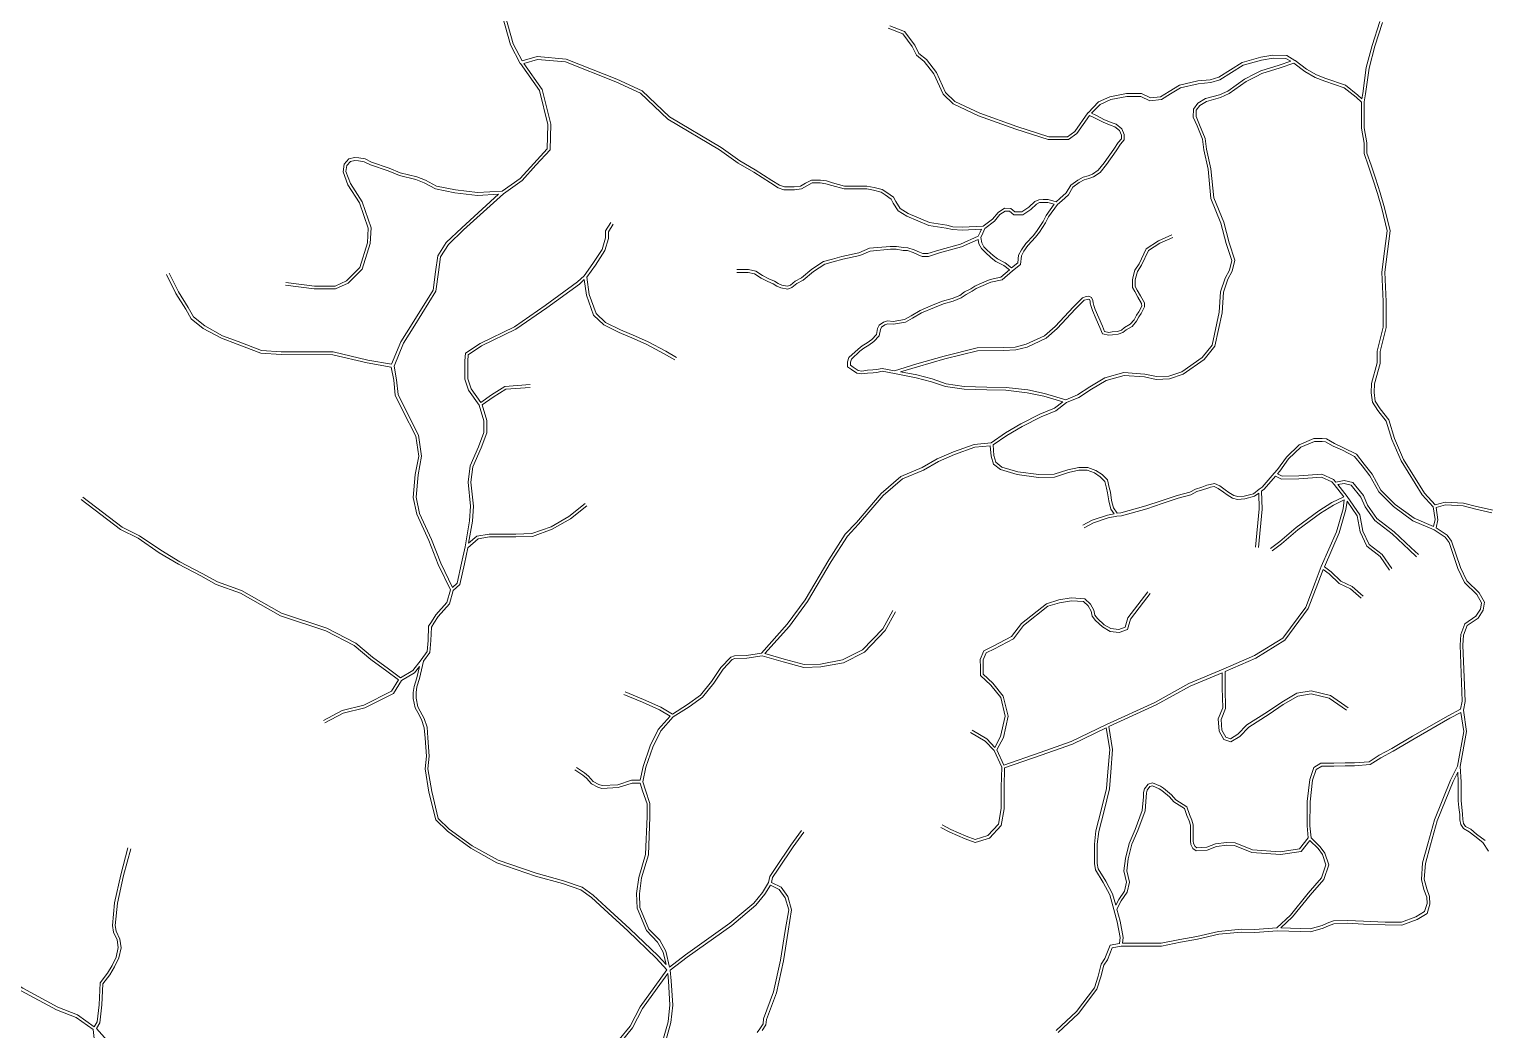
# Model space of a CAD drawing. Header units: millimetres. Extents: x 617885 to 663705, y 7172943 to 7234736.
# Drawn here: x 634014 to 637060, y 7224257 to 7226351 of the extents above; entities that cross this region are included whole.
import ezdxf

# ---------------------------------------------------------------- set-up
doc = ezdxf.new("R2010")
doc.units = ezdxf.units.MM
doc.layers.add('VIAS', color=7, linetype='Continuous', lineweight=5)

msp = doc.modelspace()

# ---------------------------------------------------------------- linework, layer by layer
at = {"layer": 'VIAS', "color": 253}
for points in [[(634998, 7226402.2), (635021.7, 7226317.4), (635042.1, 7226278.8), (635042.3, 7226278.5), (635082.2, 7226221.9), (635099.9, 7226151.3), (635098.5, 7226100.5), (635070.4, 7226069.7), (635041.6, 7226038.3), (635004.1, 7226011.5), (634952.8, 7226008.8), (634906.4, 7226014.2), (634867, 7226022.4), (634843.8, 7226034.6), (634825.5, 7226041.7), (634791.1, 7226049.9), (634767.8, 7226059.5), (634731, 7226072.3), (634717.3, 7226079.1), (634704.4, 7226081.1), (634695.1, 7226082.1), (634683.2, 7226078.9), (634673.4, 7226068), (634671.2, 7226052), (634681.2, 7226025.1), (634706, 7225986.9), (634723.9, 7225934), (634722.1, 7225903.4), (634706.1, 7225851.8), (634678.3, 7225824.1), (634654.5, 7225813.1), (634611.4, 7225813.1), (634551.3, 7225820.7)], [(635003.7, 7226403.9), (635027.3, 7226319.7), (635046.3, 7226283.9), (635077.2, 7226293.4), (635137.9, 7226287.7), (635244.3, 7226245.8), (635296.9, 7226221.7), (635354.3, 7226167.2), (635462.3, 7226103.1), (635501.4, 7226075.2), (635533.5, 7226056.2), (635568.7, 7226034.2), (635584.2, 7226023.9), (635594.7, 7226020.7), (635615.2, 7226020.7), (635628.4, 7226022.3), (635638.5, 7226028.2), (635651.5, 7226034.7), (635670, 7226034.7), (635682.7, 7226032.9), (635695.2, 7226029.3), (635720.5, 7226022.2), (635767.4, 7226022.2), (635782.2, 7226019.4), (635799.4, 7226015.1), (635808.9, 7226008.6), (635822.6, 7225999.2), (635827.7, 7225989.7), (635837, 7225975.1), (635853.5, 7225964.6), (635898.4, 7225945.8), (635934.3, 7225940.4), (635947.3, 7225937.1), (635966.6, 7225936.1), (636010.4, 7225938.2), (636030.1, 7225953.1), (636041.6, 7225967.3), (636054.9, 7225976.2), (636068.3, 7225975.4), (636076.9, 7225968.1), (636091.7, 7225968.1), (636106.2, 7225978.1), (636118.5, 7225989.7), (636126.8, 7225993.5), (636136.1, 7225994.2), (636146.8, 7225994.2), (636163, 7225989.4), (636171.2, 7225996.2), (636184.3, 7226007.9), (636193.8, 7226024.2), (636208.5, 7226034.7), (636219.7, 7226041), (636230, 7226043.7), (636239, 7226046.9), (636251, 7226055.2), (636263.4, 7226070.8), (636283.7, 7226099.7), (636293.2, 7226113.4), (636299.7, 7226121), (636299.7, 7226128.7), (636295.5, 7226138.2), (636285.8, 7226146.3), (636278.5, 7226149.1), (636261.8, 7226155.7), (636243.6, 7226164.9), (636233.1, 7226169.8), (636206.4, 7226132), (636189.1, 7226119.4), (636146.7, 7226119.4), (636078.9, 7226141.5), (636001.1, 7226169.3), (635947.9, 7226194.5), (635926.6, 7226214.2), (635907.5, 7226256.8), (635887.4, 7226282.6), (635871.1, 7226296), (635862.1, 7226313.9), (635842.3, 7226340.7), (635811.6, 7226352.4)], [(636840.5, 7226366.3), (636824.3, 7226316.6), (636812.1, 7226270), (636804.6, 7226215.9), (636802.8, 7226204.9), (636794.5, 7226212.7), (636768.4, 7226233.3), (636727.7, 7226247.6), (636708.1, 7226254.6), (636687.1, 7226267.1), (636663.1, 7226285), (636662.8, 7226285.2), (636645.6, 7226295.1), (636616.9, 7226295.8), (636591.8, 7226291.8), (636552.3, 7226280.8), (636503.4, 7226250.1), (636485.5, 7226244.7), (636459.8, 7226242.3), (636421.1, 7226233.2), (636399.7, 7226220.1), (636381.6, 7226209.1), (636360.5, 7226206.8), (636342.1, 7226215.6), (636310.4, 7226215.6), (636275.8, 7226209.1), (636251.5, 7226198.2), (636229.9, 7226175.7), (636229.6, 7226175.3), (636202.1, 7226136.2), (636187.2, 7226125.4), (636147.7, 7226125.4), (636080.8, 7226147.2), (636003.4, 7226174.9), (635951.3, 7226199.5), (635931.6, 7226217.8), (635912.7, 7226260), (635891.7, 7226286.8), (635875.9, 7226299.8), (635867.3, 7226317), (635846.1, 7226345.7), (635815.3, 7226357.4)], [(636846.1, 7226364.1), (636830.1, 7226314.9), (636818, 7226268.8), (636810.5, 7226215), (636807.8, 7226198.6), (636807.8, 7226143.9), (636813.5, 7226112.4), (636813.5, 7226091.3), (636822.3, 7226065.9), (636831.3, 7226038.8), (636841.5, 7226008.4), (636850.5, 7225976.7), (636861.9, 7225928.9), (636856.2, 7225885.6), (636850.6, 7225841.9), (636853.4, 7225780.6), (636853.4, 7225726.5), (636840.9, 7225676.4), (636840.9, 7225651.4), (636829.2, 7225608.4), (636828.4, 7225590.2), (636830.9, 7225572.3), (636841.2, 7225556), (636859.4, 7225533.3), (636871, 7225494.2), (636890.1, 7225450.5), (636933.9, 7225379.8), (636956, 7225355.8), (636977.1, 7225361.4), (637015.8, 7225359), (637042.4, 7225352.1), (637077.3, 7225344.6)], [(635231.3, 7225945.8), (635220.5, 7225928.5), (635220.5, 7225913.7), (635213.6, 7225889.8), (635194.2, 7225860.3), (635176, 7225834.8), (635161.9, 7225822), (635093.8, 7225772.3), (635029.8, 7225727.9), (634958.1, 7225693.3), (634927.5, 7225672.5), (634926.4, 7225656.4), (634926.4, 7225618.3), (634934, 7225595.6), (634955.8, 7225564.3), (634966, 7225530.9), (634966, 7225506.8), (634954.8, 7225476.9), (634936.9, 7225437), (634932.7, 7225402.8), (634937.9, 7225352.8), (634935.8, 7225321.9), (634926.5, 7225268), (634919.2, 7225233.7), (634910, 7225191.9), (634900.1, 7225182.8), (634875.9, 7225233.2), (634856.1, 7225283.2), (634831.3, 7225337.6), (634824.1, 7225371.2), (634828.2, 7225418.5), (634835.6, 7225457.4), (634829.2, 7225501.1), (634801.9, 7225554.6), (634786.5, 7225586.4), (634783.4, 7225617.2), (634777.9, 7225645.9), (634797.5, 7225694), (634821.3, 7225731), (634865.7, 7225802.6), (634871, 7225842), (634875.4, 7225874.1), (634892, 7225900.1), (634923.6, 7225930.7), (635007, 7226006.2), (635045.7, 7226033.8), (635074.8, 7226065.7), (635104.5, 7226098.1), (635105.9, 7226152), (635087.7, 7226224.5), (635049.6, 7226278.6), (635077.8, 7226287.3), (635136.5, 7226281.8), (635242, 7226240.3), (635293.5, 7226216.7), (635350.7, 7226162.4), (635459, 7226098.1), (635498.1, 7226070.2), (635530.4, 7226051.1), (635565.4, 7226029.2), (635581.6, 7226018.4), (635593.8, 7226014.7), (635615.5, 7226014.7), (635630.4, 7226016.5), (635641.4, 7226022.9), (635653, 7226028.7), (635669.6, 7226028.7), (635681.5, 7226027), (635693.6, 7226023.6), (635719.7, 7226016.2), (635766.8, 7226016.2), (635780.9, 7226013.5), (635796.9, 7226009.5), (635805.5, 7226003.6), (635818, 7225995.1), (635822.5, 7225986.6), (635832.6, 7225970.8), (635850.7, 7225959.2), (635896.8, 7225940), (635933.1, 7225934.5), (635946.4, 7225931.2), (635966.6, 7225930), (636006.8, 7225932), (636004.2, 7225926), (636000.2, 7225917.3), (635963.3, 7225900.9), (635917.5, 7225888.2), (635895.1, 7225881), (635884, 7225881), (635877.2, 7225884.2), (635866.3, 7225888.6), (635853.1, 7225893.2), (635844, 7225893.7), (635829.2, 7225896.2), (635816.1, 7225896.2), (635772.9, 7225892.2), (635750.7, 7225882.8), (635715.1, 7225875), (635695.1, 7225869.4), (635676.8, 7225864.5), (635652.3, 7225848.4), (635630.5, 7225830.6), (635617.5, 7225823.1), (635607.4, 7225815.1), (635601.2, 7225812.8), (635589.3, 7225815.3), (635581.5, 7225818.5), (635574, 7225823.3), (635562.2, 7225828.2), (635548.8, 7225834.9), (635534.8, 7225844), (635519.6, 7225847.6), (635495.3, 7225847.6)], [(636405.3, 7225920.3), (636377.5, 7225907.9), (636351.9, 7225891.3), (636336.7, 7225859.9), (636328, 7225846.3), (636323.4, 7225830.3), (636322.9, 7225825.4), (636322.9, 7225810.3), (636327.8, 7225801.6), (636334.2, 7225789.8), (636342, 7225776.3), (636342.3, 7225771.3), (636335.9, 7225758.9), (636331.1, 7225752), (636326.3, 7225742.8), (636318.3, 7225733.4), (636306.4, 7225726.3), (636299.8, 7225721.2), (636291.7, 7225718.2), (636280.3, 7225717.1), (636273.5, 7225716.3), (636264.5, 7225718.3), (636259.9, 7225729), (636252.6, 7225746.4), (636245, 7225763.9), (636242.2, 7225772.4), (636240.6, 7225778.2), (636239.9, 7225782.9), (636237.5, 7225789.1), (636231.7, 7225792), (636226.3, 7225791.1), (636218.7, 7225788.6), (636199.2, 7225769.7), (636161.3, 7225728.7), (636138.9, 7225709.1), (636100.7, 7225691.3), (636077.8, 7225685.5), (636052.6, 7225684.3), (635998.1, 7225683.6), (635929.1, 7225666.5), (635871.5, 7225650.2), (635825.1, 7225636), (635799.1, 7225641), (635787.4, 7225638.5), (635779.5, 7225637.7), (635768.2, 7225636.9), (635756.5, 7225635.3), (635748.7, 7225636.7), (635738.7, 7225643.6), (635732.8, 7225647.6), (635732.8, 7225653.6), (635734.9, 7225660.5), (635752.7, 7225676.8), (635760.6, 7225683), (635771, 7225689.4), (635781.8, 7225696.9), (635793.1, 7225709.1), (635795.6, 7225722.5), (635797.5, 7225727), (635804.6, 7225731.9), (635810.8, 7225734), (635822.7, 7225733.2), (635847.7, 7225737.4), (635862.8, 7225745.7), (635881.2, 7225756.9), (635908.4, 7225768.1), (635927.6, 7225776.1), (635947.7, 7225781.7), (635964.3, 7225788.4), (635974.9, 7225795.7), (635987.8, 7225802.2), (635995.8, 7225807.8), (636006, 7225812.5), (636026.7, 7225821.2), (636050.1, 7225826.2), (636072, 7225845.1), (636088.6, 7225858.3), (636090.5, 7225876), (636095.5, 7225886), (636104.2, 7225898.2), (636120.3, 7225915.2), (636128.5, 7225926.1), (636141.2, 7225945.1), (636147.5, 7225957.6), (636165.9, 7225984), (636175.2, 7225991.6), (636189, 7226004.1), (636198.3, 7226020), (636211.7, 7226029.6), (636222, 7226035.4), (636231.8, 7226038), (636241.7, 7226041.5), (636255.2, 7226050.7), (636268.3, 7226067.3), (636288.6, 7226096.3), (636298, 7226109.8), (636305.7, 7226118.8), (636305.7, 7226130), (636300.4, 7226141.9), (636288.8, 7226151.5), (636280.7, 7226154.7), (636264.2, 7226161.1), (636246.3, 7226170.3), (636237.1, 7226174.5), (636255.1, 7226193.2), (636277.6, 7226203.3), (636311, 7226209.6), (636340.7, 7226209.6), (636359.5, 7226200.7), (636383.6, 7226203.3), (636402.8, 7226214.9), (636423.4, 7226227.6), (636460.7, 7226236.3), (636486.7, 7226238.8), (636506, 7226244.6), (636554.8, 7226275.3), (636593.1, 7226285.9), (636617.3, 7226289.8), (636643.9, 7226289.1), (636654, 7226283.3), (636630.1, 7226275.1), (636591.5, 7226263.6), (636579.1, 7226257), (636557.5, 7226246), (636522.1, 7226221.1), (636505.1, 7226213), (636475.6, 7226205.1), (636459.7, 7226195.7), (636450.5, 7226183.3), (636449.9, 7226166.6), (636458, 7226148), (636469.5, 7226120.3), (636471.9, 7226098.2), (636481.2, 7226057.5), (636487.2, 7225996), (636508.1, 7225944.9), (636519.3, 7225901.8), (636531.1, 7225866.7), (636526.1, 7225846.5), (636517.1, 7225829.6), (636507.2, 7225801.2), (636504.5, 7225758.2), (636489.9, 7225689.8), (636469, 7225663.8), (636426, 7225634), (636399.2, 7225624.9), (636373.1, 7225623.6), (636349.1, 7225628.9), (636304.6, 7225632.3), (636265.3, 7225621.3), (636234, 7225602.2), (636207.9, 7225585.5), (636183.3, 7225575.1), (636139.1, 7225588.4), (636103.7, 7225595.9), (636058.6, 7225601.2), (636018.2, 7225601.8), (635971, 7225603.1), (635933.2, 7225608.5), (635903.9, 7225618.8), (635871.7, 7225627.4), (635837.9, 7225633.6), (635873.2, 7225644.4), (635930.6, 7225660.7), (635998.9, 7225677.6), (636052.8, 7225678.3), (636078.6, 7225679.6), (636102.7, 7225685.6), (636142.2, 7225704.1), (636165.5, 7225724.4), (636203.5, 7225765.6), (636221.9, 7225783.3), (636227.8, 7225785.3), (636230.7, 7225785.7), (636232.7, 7225784.8), (636234.1, 7225781.3), (636234.7, 7225777), (636236.4, 7225770.6), (636239.4, 7225761.8), (636247.1, 7225744), (636254.4, 7225726.6), (636260.2, 7225713.1), (636273.2, 7225710.2), (636280.9, 7225711.1), (636293, 7225712.3), (636302.7, 7225715.9), (636309.8, 7225721.3), (636322.2, 7225728.7), (636331.3, 7225739.5), (636336.2, 7225748.9), (636341, 7225755.8), (636348.4, 7225770), (636347.9, 7225778), (636339.5, 7225792.8), (636333, 7225804.5), (636328.9, 7225811.9), (636328.9, 7225825.1), (636329.3, 7225829.2), (636333.5, 7225843.8), (636341.9, 7225857), (636356.6, 7225887.2), (636380.3, 7225902.6), (636407.7, 7225914.8)], [(636660.8, 7226279.3), (636683.8, 7226262.1), (636705.5, 7226249.1), (636725.7, 7226241.9), (636765.5, 7226228), (636790.6, 7226208.2), (636801.8, 7226197.5), (636801.8, 7226143.4), (636807.5, 7226111.9), (636807.5, 7226090.3), (636816.6, 7226063.9), (636825.6, 7226036.9), (636835.8, 7226006.6), (636844.7, 7225975.2), (636855.9, 7225928.6), (636850.3, 7225886.3), (636844.6, 7225842.2), (636847.4, 7225780.5), (636847.4, 7225727.3), (636834.9, 7225677.2), (636834.9, 7225652.2), (636823.3, 7225609.3), (636822.4, 7225589.9), (636825.2, 7225570.2), (636836.4, 7225552.5), (636854, 7225530.5), (636865.4, 7225492.1), (636884.8, 7225447.7), (636929.1, 7225376.2), (636952.2, 7225351.1), (636955.9, 7225324.5), (636953, 7225310.1), (636912.4, 7225327.5), (636872.8, 7225356.3), (636842.9, 7225386.2), (636824.6, 7225419.6), (636808, 7225440.7), (636791.5, 7225461.3), (636764.6, 7225475), (636745.3, 7225483.7), (636728.7, 7225493.3), (636719.9, 7225494.1), (636702.4, 7225494.1), (636671.8, 7225480.9), (636645, 7225455.5), (636626.5, 7225429.5), (636619.2, 7225421.5), (636619.2, 7225421.4), (636594.6, 7225392.7), (636588.3, 7225388.4), (636588.2, 7225388.3), (636575.8, 7225378.8), (636556.9, 7225373.8), (636543.2, 7225372.8), (636534.8, 7225375.2), (636524.3, 7225381.6), (636516.6, 7225386.7), (636505.5, 7225395.2), (636494.5, 7225399.8), (636485.2, 7225398.1), (636478.8, 7225396.5), (636467.8, 7225392.8), (636455.1, 7225388.6), (636442.8, 7225381.9), (636416.7, 7225375.3), (636383, 7225363.8), (636351, 7225353.1), (636298.8, 7225338.5), (636291, 7225337.8), (636283.3, 7225349.1), (636279.3, 7225364.8), (636276.9, 7225382), (636274.4, 7225392), (636270.9, 7225407.6), (636259.4, 7225419.1), (636246.5, 7225427.6), (636229.3, 7225433.7), (636210.4, 7225433.7), (636187.7, 7225428.6), (636158.8, 7225419.6), (636126.8, 7225418.9), (636083.1, 7225424.6), (636049.8, 7225434.6), (636037.2, 7225444.5), (636033.2, 7225458.5), (636031.3, 7225481), (636060.2, 7225500.7), (636092.3, 7225519.6), (636131.6, 7225539.9), (636162.5, 7225552.2), (636185, 7225569.3), (636210.7, 7225580.2), (636237.2, 7225597.1), (636267.7, 7225615.7), (636305.2, 7225626.2), (636348.2, 7225622.9), (636372.6, 7225617.5), (636400.3, 7225618.9), (636428.7, 7225628.6), (636473.2, 7225659.3), (636495.4, 7225687.1), (636510.5, 7225757.4), (636513.2, 7225800), (636522.6, 7225827.2), (636531.7, 7225844.4), (636537.4, 7225867), (636525, 7225903.6), (636513.8, 7225946.8), (636493.1, 7225997.5), (636487.1, 7226058.5), (636477.8, 7226099.2), (636475.3, 7226121.8), (636463.5, 7226150.4), (636456, 7226167.7), (636456.4, 7226181.2), (636463.8, 7226191.1), (636478, 7226199.5), (636507.1, 7226207.4), (636525.1, 7226215.9), (636560.6, 7226240.8), (636581.9, 7226251.7), (636593.8, 7226258), (636632, 7226269.4), (636660.8, 7226279.3)], [(634550.5, 7225814.7), (634611, 7225807.1), (634655.8, 7225807.1), (634681.8, 7225819), (634711.4, 7225848.6), (634728, 7225902.3), (634730, 7225934.8), (634711.5, 7225989.6), (634686.6, 7226027.8), (634677.4, 7226052.6), (634679.1, 7226065.3), (634686.5, 7226073.5), (634695.6, 7226076), (634703.6, 7226075.1), (634715.5, 7226073.3), (634728.7, 7226066.7), (634765.7, 7226053.9), (634789.3, 7226044.2), (634823.7, 7226035.9), (634841.3, 7226029.2), (634864.9, 7226016.7), (634905.4, 7226008.3), (634952.6, 7226002.7), (634996.8, 7226005.1), (634919.5, 7225935.1), (634887.3, 7225903.9), (634869.6, 7225876.2), (634865, 7225842.8), (634859.9, 7225804.7), (634816.2, 7225734.2), (634792.2, 7225696.7), (634772.9, 7225649.5), (634723.1, 7225658), (634650.6, 7225675.2), (634542, 7225675.8), (634500.3, 7225678.5), (634451.9, 7225697.1), (634419.2, 7225709.2), (634382.1, 7225729.6), (634358.4, 7225748.8), (634347.4, 7225768.1), (634326.8, 7225800.8), (634307.1, 7225840)], [(636158.9, 7225984.4), (636145.9, 7225988.2), (636136.4, 7225988.2), (636128.3, 7225987.6), (636121.8, 7225984.7), (636110, 7225973.5), (636093.6, 7225962.1), (636074.7, 7225962.1), (636065.9, 7225969.5), (636056.5, 7225970.1), (636045.7, 7225962.8), (636034.3, 7225948.8), (636013.9, 7225933.3), (636009.7, 7225923.6), (636005.5, 7225914.6), (636007.4, 7225903.2), (636012, 7225895.5), (636018.8, 7225888), (636031.4, 7225876.8), (636040.4, 7225869.9), (636056.7, 7225861.4), (636070, 7225851.2), (636082.9, 7225861.4), (636084.6, 7225877.7), (636090.4, 7225889.1), (636099.6, 7225902), (636115.7, 7225919.1), (636123.6, 7225929.6), (636136, 7225948.2), (636142.3, 7225960.7), (636158.9, 7225984.4)], [(635236.4, 7225942.6), (635226.5, 7225926.8), (635226.5, 7225912.8), (635219.1, 7225887.2), (635199.2, 7225856.9), (635181.3, 7225832), (635186.4, 7225795.5), (635200.5, 7225755.9), (635220.6, 7225737), (635251.6, 7225721.5), (635283, 7225708.4), (635309.4, 7225696.6), (635346.3, 7225676.8), (635368.6, 7225663.7)], [(635261.2, 7224964.2), (635300, 7224948.2), (635336.2, 7224932.2), (635360.2, 7224917.7), (635392, 7224937.8), (635419.3, 7224957.7), (635442.3, 7224986), (635462, 7225015.2), (635482.3, 7225037.2), (635490, 7225039.9), (635515.5, 7225040.5), (635546.9, 7225045.5), (635600.5, 7225105.7), (635638.2, 7225157), (635687.7, 7225240.3), (635721.9, 7225294), (635745.3, 7225318.9), (635797.1, 7225379.2), (635838.6, 7225415.1), (635882.9, 7225433.7), (635914.5, 7225451.5), (635948.7, 7225466.2), (635991.6, 7225481.8), (636027, 7225485.4), (636057, 7225505.8), (636089.4, 7225524.8), (636129.1, 7225545.4), (636159.5, 7225557.5), (636176.9, 7225570.7), (636137.6, 7225582.6), (636102.8, 7225590), (636058.2, 7225595.2), (636018.1, 7225595.8), (635970.5, 7225597.1), (635931.7, 7225602.7), (635902.2, 7225613.1), (635870.4, 7225621.5), (635824.7, 7225630), (635824.7, 7225630), (635799.2, 7225634.9), (635788.3, 7225632.6), (635780.1, 7225631.7), (635768.8, 7225630.9), (635756.3, 7225629.3), (635746.4, 7225631.1), (635735.4, 7225638.7), (635726.8, 7225644.4), (635726.8, 7225654.5), (635729.6, 7225663.8), (635748.8, 7225681.3), (635757.1, 7225687.9), (635767.7, 7225694.4), (635777.8, 7225701.5), (635787.5, 7225711.9), (635789.8, 7225724.2), (635792.7, 7225731), (635801.8, 7225737.3), (635810.1, 7225740.1), (635822.4, 7225739.3), (635845.7, 7225743.1), (635859.7, 7225750.9), (635878.4, 7225762.3), (635906.1, 7225773.7), (635925.6, 7225781.8), (635945.8, 7225787.4), (635961.4, 7225793.7), (635971.8, 7225800.9), (635984.7, 7225807.3), (635992.8, 7225813), (636003.6, 7225818), (636024.9, 7225827), (636047.3, 7225831.7), (636065.3, 7225847.3), (636053.5, 7225856.3), (636037.1, 7225864.8), (636027.6, 7225872.2), (636014.6, 7225883.7), (636007.1, 7225891.9), (636001.7, 7225901.2), (636000.1, 7225910.7), (635965.4, 7225895.2), (635919.2, 7225882.5), (635896.1, 7225875), (635882.7, 7225875), (635874.8, 7225878.7), (635864.2, 7225883), (635851.9, 7225887.3), (635843.3, 7225887.7), (635828.7, 7225890.2), (635816.4, 7225890.2), (635774.4, 7225886.3), (635752.5, 7225877.1), (635716.6, 7225869.2), (635696.7, 7225863.6), (635679.3, 7225858.9), (635655.9, 7225843.5), (635633.9, 7225825.7), (635620.9, 7225818.2), (635610.4, 7225809.8), (635601.6, 7225806.6), (635587.5, 7225809.6), (635578.8, 7225813.2), (635571.2, 7225818), (635559.7, 7225822.7), (635545.8, 7225829.7), (635532.4, 7225838.4), (635518.9, 7225841.6), (635495.3, 7225841.6)], [(634301.8, 7225837.4), (634321.5, 7225797.9), (634342.2, 7225765), (634353.7, 7225744.8), (634378.8, 7225724.6), (634416.7, 7225703.8), (634449.8, 7225691.5), (634499, 7225672.6), (634541.8, 7225669.8), (634649.9, 7225669.2), (634721.9, 7225652.2), (634772.2, 7225643.6), (634777.5, 7225616.3), (634780.6, 7225584.7), (634796.5, 7225551.9), (634823.4, 7225499.2), (634829.5, 7225457.5), (634822.3, 7225419.3), (634818.1, 7225370.8), (634825.5, 7225335.7), (634850.6, 7225280.8), (634870.4, 7225230.8), (634896, 7225177.6), (634888.7, 7225151.2), (634865.3, 7225125.2), (634856.2, 7225111.1), (634850.3, 7225101.5), (634849, 7225072), (634847, 7225048.4), (634834.6, 7225031.6), (634817, 7225008.8), (634791.7, 7224993.7), (634766.2, 7225012.6), (634732.9, 7225036.6), (634697.9, 7225066.4), (634637.4, 7225097.4), (634542.8, 7225128.9), (634458.9, 7225176), (634408.5, 7225194.2), (634376.4, 7225212.2), (634330, 7225236.4), (634289.8, 7225260.5), (634245.4, 7225290.8), (634209.1, 7225308.9), (634126.6, 7225371.2)], [(635365.6, 7225658.5), (635343.3, 7225671.6), (635306.7, 7225691.2), (635280.6, 7225702.9), (635249.1, 7225716.1), (635217.1, 7225732), (635195.3, 7225752.5), (635180.5, 7225794.1), (635176, 7225826.8), (635165.7, 7225817.4), (635097.3, 7225767.5), (635032.8, 7225722.7), (634961.1, 7225688), (634933.3, 7225669.2), (634932.4, 7225656.2), (634932.4, 7225619.3), (634939.4, 7225598.3), (634959.3, 7225569.9), (634981.9, 7225585.9), (635009.7, 7225603), (635062.6, 7225607.2)], [(635063, 7225601.2), (635011.6, 7225597.1), (634985.2, 7225580.9), (634962.1, 7225564.5), (634972, 7225531.7), (634972, 7225505.8), (634960.4, 7225474.6), (634942.8, 7225435.3), (634938.7, 7225402.8), (634943.9, 7225352.9), (634941.8, 7225321.2), (634933.8, 7225275.2), (634951, 7225290), (634977.1, 7225294.4), (635032.6, 7225294.4), (635066.5, 7225295.4), (635106.4, 7225309.7), (635143.5, 7225331.4), (635177.8, 7225358.3)], [(636219.2, 7225313.1), (636238.8, 7225323.1), (636270.6, 7225334.2), (636284.4, 7225336.8), (636277.7, 7225346.6), (636273.4, 7225363.6), (636271, 7225380.9), (636268.5, 7225390.6), (636265.4, 7225404.5), (636255.6, 7225414.4), (636243.8, 7225422.2), (636228.2, 7225427.7), (636211, 7225427.7), (636189.3, 7225422.8), (636159.8, 7225413.6), (636126.5, 7225412.9), (636081.8, 7225418.8), (636047, 7225429.1), (636032, 7225440.9), (636027.3, 7225457.4), (636025.4, 7225479.2), (635992.9, 7225475.9), (635950.9, 7225460.6), (635917.2, 7225446.1), (635885.5, 7225428.3), (635841.8, 7225409.9), (635801.4, 7225374.9), (635749.8, 7225314.9), (635726.6, 7225290.3), (635692.8, 7225237.2), (635643.2, 7225153.6), (635605.1, 7225102), (635553.8, 7225044.3), (635593.9, 7225033), (635636.2, 7225021.4), (635670.5, 7225022.4), (635716.5, 7225031), (635758.4, 7225051.9), (635800.5, 7225095.9), (635821.7, 7225134.4)], [(636025.1, 7225482.2), (636025.1, 7225482.3)], [(636921.4, 7225251.4), (636906, 7225265.7), (636870.2, 7225299.3), (636834.1, 7225327.1), (636814.8, 7225354.5), (636806, 7225374.9), (636784.2, 7225401.9), (636766.1, 7225406.1), (636748.2, 7225403), (636743.6, 7225408.8), (636719.1, 7225419.8), (636670.8, 7225415.9), (636636.3, 7225415.4), (636626.3, 7225420.4), (636631.2, 7225425.7), (636649.6, 7225451.6), (636675.1, 7225475.8), (636703.6, 7225488.1), (636719.6, 7225488.1), (636726.9, 7225487.5), (636742.5, 7225478.4), (636762.1, 7225469.6), (636787.6, 7225456.5), (636803.3, 7225436.9), (636819.5, 7225416.3), (636838.1, 7225382.5), (636868.9, 7225351.8), (636909.4, 7225322.2), (636953.8, 7225303.3), (636977.2, 7225287.7), (636985.2, 7225276.9), (637003.4, 7225222.2), (637017.9, 7225193.3), (637043.2, 7225168), (637053.1, 7225150.6), (637051, 7225137.6), (637041.6, 7225122.4), (637018.1, 7225106.7), (637009.8, 7225084.5), (637008.2, 7225062.2), (637013, 7224944.7), (637009.5, 7224927.9), (636983.7, 7224914.3), (636909, 7224871.5), (636865.6, 7224845.5), (636839.4, 7224831.8), (636818.2, 7224818), (636787.3, 7224815.8), (636767.6, 7224815.8), (636744.4, 7224814.9), (636717.1, 7224814.9), (636702.6, 7224805.8), (636694, 7224780.7), (636688.5, 7224734.8), (636688.1, 7224684.2), (636690.6, 7224658.7), (636672.3, 7224635.8), (636632.1, 7224629.8), (636574.4, 7224633.9), (636537.8, 7224648.5), (636520, 7224649.4), (636496.9, 7224646.5), (636478.2, 7224639.4), (636457.9, 7224638.2), (636453.9, 7224640.5), (636450.9, 7224646.8), (636450.2, 7224653), (636450.2, 7224686.5), (636446.8, 7224696.2), (636442.4, 7224707.9), (636436.5, 7224724), (636413.5, 7224738.7), (636404.8, 7224748.7), (636387.8, 7224763), (636381.9, 7224766.8), (636365.1, 7224773.8), (636356.1, 7224771.3), (636348, 7224761.5), (636346.3, 7224754), (636345.8, 7224744.7), (636343.3, 7224716.4), (636328.8, 7224676.6), (636315.8, 7224647.4), (636308, 7224615.9), (636304.8, 7224589.8), (636310.5, 7224565.9), (636306.3, 7224547.5), (636294.5, 7224530.1), (636287.9, 7224518.1), (636281.4, 7224542.1), (636266.9, 7224568.4), (636251.2, 7224594.2), (636249.4, 7224605.6), (636249.4, 7224645.5), (636252.2, 7224672.3), (636263.4, 7224715.2), (636274.7, 7224761.3), (636277.6, 7224796.2), (636281.3, 7224843.9), (636273.4, 7224891.5), (636372.6, 7224937), (636443.5, 7224976.2), (636510.9, 7225004.2), (636510.9, 7224972.9), (636511.7, 7224930.8), (636502.3, 7224907.7), (636504.1, 7224882.4), (636514.4, 7224864.7), (636528.7, 7224859.6), (636547.4, 7224870.7), (636566.2, 7224890.4), (636608.6, 7224917.5), (636638.4, 7224937.9), (636668.6, 7224955.5), (636696.5, 7224960.5), (636734.6, 7224951.3), (636770.9, 7224926.1)], [(636586.3, 7225266.4), (636594.3, 7225346.7), (636593.1, 7225384.4), (636598.6, 7225388.2), (636622.2, 7225415.7), (636634.9, 7225409.4), (636671.1, 7225409.9), (636718.1, 7225413.7), (636739.9, 7225403.9), (636744.6, 7225397.9), (636744.7, 7225397.9), (636765.2, 7225372.2), (636740.3, 7225360.1), (636712.6, 7225342.9), (636665.1, 7225308.2), (636631.1, 7225278.5), (636611.9, 7225264.3)], [(636221.9, 7225307.7), (636241.2, 7225317.6), (636272.2, 7225328.4), (636289.9, 7225331.7), (636299.9, 7225332.5), (636352.8, 7225347.4), (636384.9, 7225358.1), (636418.4, 7225369.5), (636445, 7225376.3), (636457.5, 7225383.1), (636469.7, 7225387.2), (636480.5, 7225390.7), (636486.5, 7225392.2), (636493.8, 7225393.6), (636502.5, 7225390), (636513.1, 7225381.9), (636521, 7225376.6), (636532.3, 7225369.6), (636542.6, 7225366.8), (636557.9, 7225367.9), (636578.4, 7225373.3), (636587.2, 7225380), (636588.3, 7225346.9), (636580.3, 7225267)], [(636865.7, 7225222), (636845.4, 7225251.4), (636817.9, 7225272.7), (636805.2, 7225300.7), (636798.9, 7225334.9), (636772.3, 7225372.9), (636772.2, 7225373.1), (636752.5, 7225397.7), (636765.9, 7225400), (636780.8, 7225396.5), (636800.8, 7225371.8), (636809.5, 7225351.6), (636829.8, 7225322.9), (636866.3, 7225294.7), (636901.9, 7225261.3), (636917.3, 7225247)], [(634630.2, 7224904.5), (634669.2, 7224925.5), (634714.9, 7224936.4), (634772.4, 7224965.7), (634787.5, 7224989.4), (634762.6, 7225007.7), (634729.2, 7225031.8), (634694.5, 7225061.4), (634635.1, 7225091.8), (634540.3, 7225123.4), (634456.4, 7225170.5), (634406, 7225188.7), (634373.5, 7225206.9), (634327.1, 7225231.1), (634286.6, 7225255.4), (634242.3, 7225285.6), (634205.9, 7225303.8), (634123, 7225366.4)], [(635181.5, 7225353.6), (635146.9, 7225326.4), (635109, 7225304.3), (635067.6, 7225289.4), (635032.7, 7225288.4), (634977.6, 7225288.4), (634953.7, 7225284.4), (634932.2, 7225265.8), (634925.1, 7225232.4), (634915.5, 7225188.8), (634901.9, 7225176.2), (634894.1, 7225148.2), (634870.1, 7225121.6), (634861.3, 7225107.9), (634856.2, 7225099.7), (634855, 7225071.7), (634852.8, 7225046.3), (634839.8, 7225028.5), (634831.1, 7224992), (634825.9, 7224974.6), (634824.2, 7224962.7), (634824.2, 7224950.8), (634827.6, 7224933.1), (634832.6, 7224923.8), (634840.7, 7224908.6), (634847.1, 7224890.4), (634848.8, 7224868), (634851.5, 7224829.9), (634848.9, 7224803.6), (634856.7, 7224755.7), (634870.6, 7224699.4), (634893.6, 7224677.3), (634941.7, 7224642.4), (634995.8, 7224612.2), (635075.5, 7224584.8), (635132.5, 7224569.1), (635171.6, 7224555.9), (635194.9, 7224538.8), (635221.7, 7224514.2), (635271.3, 7224468.6), (635330.3, 7224411.8), (635347.1, 7224393.9), (635340.7, 7224419.7), (635329.1, 7224441), (635306, 7224464.9), (635286.3, 7224511.9), (635285.5, 7224542.4), (635290, 7224576.2), (635304.1, 7224624.3), (635307.4, 7224703.3), (635307.4, 7224729.8), (635298.1, 7224757.1), (635292.9, 7224773.3), (635276.1, 7224773.3), (635247.2, 7224763.9), (635212.7, 7224762.1), (635204.2, 7224764.7), (635191.1, 7224772.2), (635180.9, 7224783.5), (635172.9, 7224789.8), (635156.5, 7224800.9)], [(636615.5, 7225259.5), (636634.8, 7225273.8), (636668.9, 7225303.5), (636716, 7225337.9), (636743.2, 7225354.8), (636766.1, 7225366), (636763.6, 7225347.1), (636750, 7225299.1), (636718, 7225226.4), (636717.9, 7225226.2), (636705.4, 7225192.9), (636685.4, 7225141.4), (636637.3, 7225076.7), (636578.2, 7225040.4), (636512.8, 7225011.5), (636512.6, 7225011.5), (636440.8, 7224981.6), (636369.9, 7224942.3), (636268.8, 7224896), (636268.7, 7224896), (636194.8, 7224860.8), (636129.7, 7224837.3), (636053.9, 7224811.3), (636039.2, 7224843.1), (636052.8, 7224868.7), (636062.8, 7224913.2), (636052.7, 7224955.2), (636031.1, 7224982.5), (636010.8, 7225001.4), (636010.8, 7225015.6), (636010.3, 7225031.2), (636016.8, 7225046), (636034.3, 7225054.2), (636074.1, 7225075.4), (636095.1, 7225103.2), (636145.7, 7225143.2), (636170.2, 7225150.8), (636195.3, 7225155), (636220.5, 7225153.2), (636230.5, 7225144.1), (636236.4, 7225132.8), (636238.8, 7225122.4), (636245.7, 7225113.4), (636260.1, 7225100), (636276, 7225090.8), (636295.2, 7225088.7), (636312.8, 7225094.8), (636318.9, 7225116.5), (636346, 7225151.7), (636359.9, 7225170)], [(636860.8, 7225218.6), (636841, 7225247.3), (636813.1, 7225268.9), (636799.5, 7225298.9), (636793.3, 7225332.5), (636771.8, 7225363.2), (636769.5, 7225345.8), (636755.6, 7225297.1), (636724.4, 7225226.1), (636738.6, 7225215.7), (636759.1, 7225195.9), (636782.6, 7225184.8), (636805.7, 7225164.5)], [(637060.8, 7224653.3), (637042.7, 7224666.9), (637031, 7224676.8), (637019.8, 7224682.8), (637015.6, 7224688.9), (637014.1, 7224697.2), (637013.6, 7224708.4), (637011.9, 7224723.3), (637010.6, 7224736.7), (637010.6, 7224775.8), (637008.8, 7224808), (637022.1, 7224881.5), (637015.2, 7224925.8), (637019.1, 7224944.2), (637014.2, 7225062.1), (637015.7, 7225083.2), (637023, 7225102.8), (637046, 7225118.1), (637056.7, 7225135.4), (637059.3, 7225151.8), (637048, 7225171.7), (637022.8, 7225196.8), (637009, 7225224.5), (636990.6, 7225279.7), (636981.4, 7225292.2), (636958.6, 7225307.3), (636962, 7225324.3), (636958.3, 7225350.2), (636977.7, 7225355.3), (637014.8, 7225353.1), (637041, 7225346.3), (637074.5, 7225339)], [(636801.7, 7225160), (636779.2, 7225179.8), (636755.6, 7225190.9), (636734.7, 7225211.1), (636722.1, 7225220.4), (636711, 7225190.8), (636690.7, 7225138.5), (636641.4, 7225072.2), (636581, 7225035.1), (636516.9, 7225006.8), (636516.9, 7224972.9), (636517.7, 7224929.7), (636508.4, 7224906.7), (636510, 7224884.2), (636518.5, 7224869.6), (636528.1, 7224866.2), (636543.6, 7224875.5), (636562.3, 7224895), (636605.3, 7224922.5), (636635.2, 7224943), (636666.5, 7224961.3), (636696.7, 7224966.6), (636737.1, 7224956.9), (636774.3, 7224931)], [(635987.3, 7224884.5), (636018.3, 7224865.7), (636035.2, 7224848.2), (636047.1, 7224870.8), (636056.7, 7224913.2), (636047.2, 7224952.5), (636026.7, 7224978.5), (636004.8, 7224998.8), (636004.8, 7225015.5), (636004.2, 7225032.3), (636012.2, 7225050.4), (636031.6, 7225059.6), (636070.1, 7225080.1), (636090.8, 7225107.4), (636142.9, 7225148.6), (636168.8, 7225156.6), (636195, 7225161.1), (636223, 7225159), (636235.3, 7225147.8), (636242, 7225134.9), (636244.4, 7225125), (636250.1, 7225117.5), (636263.7, 7225104.8), (636277.9, 7225096.6), (636294.5, 7225094.8), (636307.9, 7225099.4), (636313.4, 7225119.2), (636341.2, 7225155.4), (636355.1, 7225173.6)], [(635630.4, 7224674.2), (635608.4, 7224643.5), (635576.6, 7224597.1), (635564.4, 7224578.1), (635561.3, 7224565.2), (635549, 7224544.4), (635530.8, 7224522.5), (635480.7, 7224480.2), (635387.7, 7224414), (635354.6, 7224388.7), (635346.4, 7224421.9), (635334, 7224444.6), (635311.1, 7224468.2), (635292.2, 7224513.2), (635291.5, 7224542.1), (635295.9, 7224575), (635310.1, 7224623.3), (635313.4, 7224703.1), (635313.4, 7224730.8), (635303.8, 7224759), (635298.2, 7224776.4), (635305, 7224806.7), (635319.7, 7224848.8), (635335.9, 7224882.5), (635362.2, 7224911.8), (635395.4, 7224932.9), (635423.4, 7224953.3), (635447.1, 7224982.4), (635466.7, 7225011.5), (635485.7, 7225032), (635491.1, 7225033.9), (635516.1, 7225034.5), (635548.2, 7225039.6), (635592.3, 7225027.2), (635635.5, 7225015.4), (635671.1, 7225016.4), (635718.4, 7225025.3), (635762, 7225047), (635805.4, 7225092.3), (635827, 7225131.5)], [(634633, 7224899.2), (634671.4, 7224919.9), (634717, 7224930.8), (634776.6, 7224961.1), (634793.7, 7224987.9), (634821, 7225004.2), (634830.9, 7225017), (634825.3, 7224993.6), (634820, 7224975.8), (634818.2, 7224963.1), (634818.2, 7224950.3), (634821.9, 7224931), (634827.4, 7224921), (634835.2, 7224906.2), (634841.1, 7224889.2), (634842.9, 7224867.6), (634845.5, 7224830), (634842.8, 7224803.4), (634850.8, 7224754.5), (634865.2, 7224696.3), (634889.7, 7224672.7), (634938.4, 7224637.3), (634993.3, 7224606.7), (635073.8, 7224579.1), (635130.7, 7224563.4), (635168.8, 7224550.5), (635191.1, 7224534.2), (635217.7, 7224509.8), (635267.2, 7224464.2), (635326.1, 7224407.6), (635348.9, 7224383.2), (635323.7, 7224348), (635292.9, 7224305.3), (635271.9, 7224265.1), (635249.1, 7224236.8)], [(635258.9, 7224958.7), (635297.6, 7224942.7), (635333.4, 7224926.9), (635355.6, 7224913.4), (635330.9, 7224885.9), (635314.1, 7224851.1), (635299.3, 7224808.4), (635292.7, 7224779.3), (635275.1, 7224779.3), (635246.1, 7224769.8), (635213.4, 7224768.1), (635206.6, 7224770.2), (635194.9, 7224776.9), (635185, 7224787.9), (635176.5, 7224794.6), (635159.9, 7224805.9)], [(636633.6, 7224470.5), (636657.9, 7224493.4), (636695, 7224539.3), (636723.6, 7224572.1), (636733.5, 7224602.8), (636725.7, 7224627.1), (636715.9, 7224640.2), (636696.6, 7224659.2), (636694.1, 7224684.4), (636694.5, 7224734.4), (636699.9, 7224779.4), (636707.6, 7224801.8), (636718.8, 7224808.9), (636744.5, 7224808.9), (636767.7, 7224809.8), (636787.5, 7224809.8), (636820.2, 7224812.1), (636842.5, 7224826.6), (636868.5, 7224840.3), (636912, 7224866.3), (636986.6, 7224909), (637009.8, 7224921.3), (637016, 7224881.6), (637002.9, 7224809.1), (636988.5, 7224779.5), (636954.8, 7224696.3), (636940.7, 7224646.2), (636930, 7224606.6), (636927.3, 7224571.9), (636932.8, 7224550.7), (636938.7, 7224535), (636939.3, 7224521.3), (636934.2, 7224504.8), (636916, 7224493.5), (636885.8, 7224482.3), (636851.7, 7224482.7), (636806.4, 7224484.6), (636772.5, 7224486.2), (636743.3, 7224485), (636730.5, 7224480.3), (636720, 7224475.4), (636695, 7224468.3), (636673.8, 7224469.1), (636633.6, 7224470.5)], [(635922.3, 7224680.7), (635940.6, 7224670.9), (635973.1, 7224656.8), (635993.7, 7224649.4), (636023.5, 7224658.3), (636048.5, 7224684.8), (636054.3, 7224719.6), (636054.3, 7224764.6), (636055.2, 7224805.4), (636131.7, 7224831.6), (636197.1, 7224855.2), (636267.7, 7224888.8), (636275.3, 7224843.6), (636271.6, 7224796.7), (636268.8, 7224762.3), (636257.6, 7224716.6), (636246.3, 7224673.3), (636243.4, 7224645.8), (636243.4, 7224605.1), (636245.4, 7224592.1), (636261.7, 7224565.4), (636275.8, 7224539.8), (636284, 7224509.4), (636284, 7224509.4), (636291.2, 7224483.4), (636297.4, 7224450.4), (636296.1, 7224438), (636276.2, 7224434.4), (636265.1, 7224406.4), (636257.3, 7224395), (636250.8, 7224369.9), (636243.3, 7224345.2), (636205.7, 7224295.8), (636163.6, 7224255.8)], [(636271.3, 7224890.5), (636271.3, 7224890.5)], [(635984.2, 7224879.4), (636014.5, 7224861), (636033.4, 7224841.4), (636049.3, 7224807), (636048.3, 7224764.7), (636048.3, 7224720.1), (636042.9, 7224687.6), (636020.2, 7224663.6), (635993.9, 7224655.7), (635975.3, 7224662.3), (635943.2, 7224676.3), (635925.1, 7224686)], [(637068, 7224630.9), (637056.3, 7224649.2), (637038.9, 7224662.2), (637027.6, 7224671.8), (637015.7, 7224678.2), (637010, 7224686.6), (637008.1, 7224696.5), (637007.6, 7224708), (637005.9, 7224722.7), (637004.6, 7224736.4), (637004.6, 7224775.7), (637003.5, 7224796.4), (636994, 7224777), (636960.5, 7224694.3), (636946.5, 7224644.6), (636935.9, 7224605.6), (636933.3, 7224572.5), (636938.5, 7224552.5), (636944.6, 7224536.2), (636945.3, 7224520.5), (636939.3, 7224500.9), (636918.6, 7224488.1), (636886.8, 7224476.3), (636851.5, 7224476.7), (636806.2, 7224478.6), (636772.5, 7224480.2), (636744.5, 7224479), (636732.8, 7224474.7), (636722.1, 7224469.8), (636695.7, 7224462.3), (636673.6, 7224463.1), (636626.4, 7224464.7), (636579, 7224461.1), (636551.2, 7224461.9), (636503.7, 7224457.2), (636459.1, 7224446.8), (636423.1, 7224440.4), (636383.8, 7224432.4), (636299.1, 7224432.4), (636280.5, 7224429.1), (636270.5, 7224403.6), (636262.8, 7224392.5), (636256.6, 7224368.3), (636248.7, 7224342.4), (636210.2, 7224291.8), (636167.7, 7224251.5)], [(636302.2, 7224438.4), (636383.2, 7224438.4), (636422, 7224446.3), (636457.9, 7224452.7), (636502.7, 7224463.1), (636550.9, 7224467.9), (636578.9, 7224467.1), (636625, 7224470.6), (636653.5, 7224497.5), (636690.4, 7224543.1), (636718.3, 7224575.1), (636727.2, 7224602.8), (636720.3, 7224624.3), (636711.4, 7224636.3), (636694, 7224653.4), (636675.6, 7224630.2), (636632.3, 7224623.8), (636573, 7224628), (636536.5, 7224642.6), (636520.2, 7224643.4), (636498.4, 7224640.7), (636479.5, 7224633.4), (636456.5, 7224632.1), (636449.3, 7224636.3), (636445.1, 7224645.2), (636444.2, 7224652.6), (636444.2, 7224685.5), (636441.2, 7224694.2), (636436.8, 7224705.8), (636431.5, 7224720), (636409.6, 7224734.1), (636400.6, 7224744.4), (636384.3, 7224758.2), (636379.1, 7224761.5), (636364.7, 7224767.5), (636359.5, 7224766), (636353.5, 7224758.7), (636352.2, 7224753.1), (636351.7, 7224744.3), (636349.2, 7224715.1), (636334.4, 7224674.4), (636321.5, 7224645.4), (636314, 7224614.8), (636310.9, 7224590.2), (636316.6, 7224565.9), (636311.9, 7224545.1), (636299.6, 7224527), (636290.1, 7224509.8), (636297, 7224484.7), (636303.5, 7224450.7), (636302.2, 7224438.4)], [(635547.9, 7224255.7), (635556.1, 7224267.9), (635557.1, 7224278.9), (635578, 7224335), (635592.6, 7224402), (635602.3, 7224464), (635609.7, 7224508.4), (635602.1, 7224536.3), (635588, 7224555.5), (635567.6, 7224565.7), (635570, 7224575.7), (635581.6, 7224593.7), (635613.3, 7224640.1), (635635.2, 7224670.7)], [(633876.8, 7224501.1), (633882.9, 7224479), (633898.8, 7224444.3), (633916.4, 7224425.1), (633933.4, 7224397.4), (633953, 7224374.8), (633978.8, 7224358.1), (634001.1, 7224344.3), (634074.4, 7224304.8), (634115.6, 7224288.7), (634150.6, 7224263.9), (634156.9, 7224274.3), (634160.8, 7224309.8), (634163, 7224355.9), (634178.5, 7224375.9), (634188, 7224391.8), (634196.5, 7224409.6), (634200.6, 7224429.3), (634198.6, 7224445.5), (634191, 7224461.6), (634188.7, 7224475.3), (634193.1, 7224523.3), (634206.1, 7224581.7), (634221.2, 7224637.7)], [(634193.7, 7224216.6), (634155.2, 7224260), (634162.7, 7224272.3), (634166.7, 7224309.4), (634168.9, 7224353.7), (634183.5, 7224372.5), (634193.3, 7224389), (634202.2, 7224407.7), (634206.7, 7224429), (634204.4, 7224447.2), (634196.8, 7224463.4), (634194.8, 7224475.5), (634199.1, 7224522.3), (634211.9, 7224580.2), (634227, 7224636.2)], [(635347.2, 7224237.4), (635357.4, 7224273), (635361, 7224309.2), (635358.1, 7224359.5), (635355.9, 7224382.1), (635391.2, 7224409.2), (635484.4, 7224475.4), (635535.1, 7224518.2), (635553.9, 7224540.9), (635565.3, 7224560.2), (635584, 7224550.8), (635596.6, 7224533.6), (635603.6, 7224508.1), (635596.4, 7224465), (635586.7, 7224403.2), (635572.2, 7224336.7), (635551.2, 7224280.2), (635550.3, 7224270), (635543, 7224259.1), (635538, 7224252.1)], [(635253.3, 7224232.4), (635277, 7224261.8), (635298, 7224302.2), (635328.5, 7224344.5), (635350.5, 7224375.2), (635352.1, 7224359), (635355, 7224309.3), (635351.4, 7224274.2), (635341.6, 7224239.9)], [(634154.3, 7224207.3), (634148.7, 7224258), (634112.7, 7224283.4), (634071.9, 7224299.3), (633998.1, 7224339.1)]]:
    msp.add_lwpolyline(points, dxfattribs=at)

doc.saveas('drawing.dxf')
